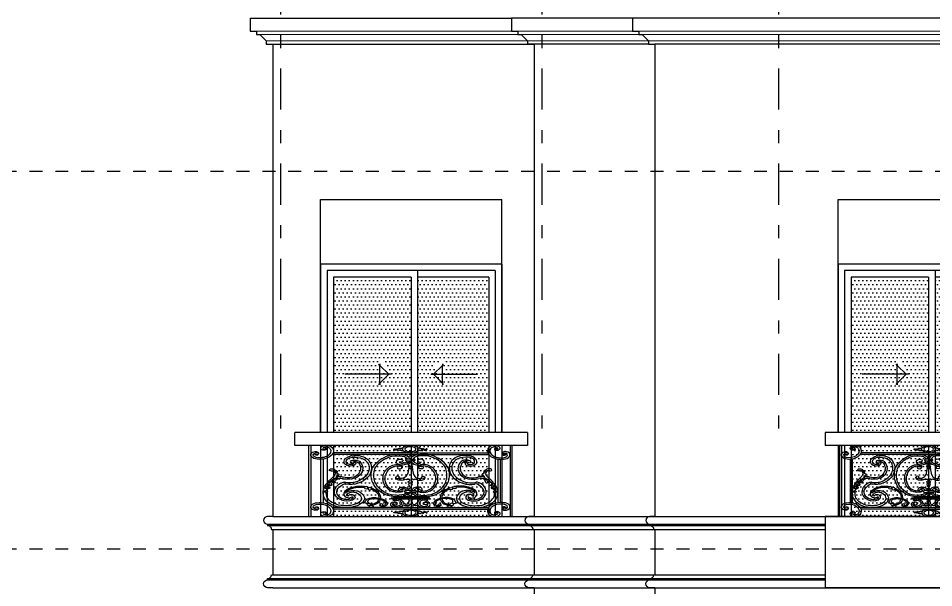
# Model space of a CAD drawing. Extents: x 185 to 567, y -69 to 170.
# Drawn here: x 298.14 to 305.21, y -15.64 to -11.24 of the extents above; entities that cross this region are included whole.
import ezdxf

# ---------------------------------------------------------------- set-up
doc = ezdxf.new("R2010")
doc.units = 0
doc.header["$LTSCALE"] = 0.25
doc.header["$MEASUREMENT"] = 0
doc.linetypes.add('B4-PLANS$0$DASHDOT', pattern=[25.4, 12.7, -6.35, 0, -6.35])
doc.linetypes.add('LEVELS 2$0$DOT2', pattern=[0.125, 0, -0.125])
doc.layers.get('0').update_dxf_attribs({"linetype": 'CONTINUOUS'})
for name, color, linetype in [('A-AX', 1, 'B4-PLANS$0$DASHDOT'), ('A-ELV 1', 11, 'CONTINUOUS'), ('A-ELV 4', 41, 'CONTINUOUS'), ('A-ELV 5', 51, 'CONTINUOUS'), ('A-ELV 6', 71, 'CONTINUOUS'), ('A-ELV0', 1, 'CONTINUOUS'), ('A-FerFroge', 156, 'CONTINUOUS'), ('A-GRC', 8, 'CONTINUOUS'), ('A-groves', 8, 'CONTINUOUS'), ('A-SEC', 11, 'CONTINUOUS'), ('A-WIN', 3, 'CONTINUOUS'), ('A-WIN HAT', 125, 'CONTINUOUS'), ('A-WLSEC', 7, 'CONTINUOUS'), ('LEVELS 2$0$A-HATCH', 112, 'CONTINUOUS')]:
    doc.layers.add(name, color=color, linetype=linetype)
doc.layers.add('A-KORNISH', color=8, linetype='CONTINUOUS', lineweight=9)

# ---------------------------------------------------------------- blocks, each defined once
blk = doc.blocks.new('LEVELS 2')
at = {"layer": 'LEVELS 2$0$A-HATCH', "linetype": 'LEVELS 2$0$DOT2', "ltscale": 2}
for p, q in [((189.3891, 49.592), (204.6446, 49.592)), ((189.3891, 46.672, 0), (204.6446, 46.672, 0))]:
    blk.add_line(p, q, dxfattribs=at)
blk = doc.blocks.new('htft')
blk.add_lwpolyline([(0, 0), (-0.04, 0, 1), (-0.04, -0.06), (-0.04, -0.07, -0.414214), (-0.01, -0.1), (0, -0.1)], format="xyb")
blk = doc.blocks.new('A$C5D9A0A75')
at = {"color": 8}
for p, q in [((-0.2424, -0.5809), (-0.251, -0.5723)), ((-0.2424, -0.5687), (-0.2424, -0.5809)), ((0.2424, -0.5687), (0.2424, -0.5809)), ((0.2424, -0.5809), (0.251, -0.5723)), ((-0.1517, -0.65), (-0.1733, -0.65)), ((0.1517, -0.65), (0.1733, -0.65)), ((-0.251, -0.7277), (-0.2424, -0.7191)), ((-0.2424, -0.7191), (-0.2424, -0.7313)), ((0.2424, -0.7191), (0.2424, -0.7313)), ((0.251, -0.7277), (0.2424, -0.7191))]:
    blk.add_line(p, q, dxfattribs=at)
for p, q in [((-0.1733, -0.65), (-0.5132, -0.65)), ((0.1733, -0.65), (0.5132, -0.65))]:
    blk.add_line(p, q)
at = {"elevation": 0}
for points in [[(-0.2424, -0.5809), (-0.1733, -0.65), (-0.2424, -0.7191), (-0.2424, -0.5809)], [(0.2424, -0.5809), (0.1733, -0.65), (0.2424, -0.7191), (0.2424, -0.5809)]]:
    blk.add_lwpolyline(points, dxfattribs=at)
blk = doc.blocks.new('winnnn')
at = {"layer": 'A-WIN HAT'}
h = blk.add_hatch(dxfattribs=at)
h.set_pattern_fill('DOTS', color=256, scale=0.5, style=0)
h.set_pattern_definition([(0, (-0.6, -1.95), (0.015625, 0.03125), [0, -0.03125])])
h.paths.add_polyline_path([(0.6, -0.1), (0, -0.1), (0, -1.3), (0.6, -1.3)])
h.paths.add_polyline_path([(0.2424, -0.7298), (0.2424, -0.8679), (0.1733, -0.7989)], flags=16)
h.paths.add_polyline_path([(-0.05, -0.1), (-0.6, -0.1), (-0.6, -1.3), (-0.05, -1.3)])
h.paths.add_polyline_path([(-0.2424, -0.7298), (-0.1733, -0.7989), (-0.2424, -0.8679)], flags=16)
h.paths.add_polyline_path([(0.6, -1.4), (0, -1.4), (0, -1.95), (0.6, -1.95)])
h.paths.add_polyline_path([(-0.05, -1.4), (-0.6, -1.4), (-0.6, -1.95), (-0.05, -1.95)])
for p, q in [((-0.7, 0), (0.7, 0)), ((-0.7, 0), (-0.7, -1.3)), ((0.7, 0), (0.7, -1.3)), ((-0.65, -0.05), (0.65, -0.05)), ((-0.65, -0.05), (-0.65, -1.3)), ((-0.05, -0.05), (-0.05, -1.3, 0)), ((0.65, -0.05), (0.65, -1.3)), ((-0.6, -0.1), (-0.05, -0.1)), ((-0.6, -0.1), (-0.6, -1.3)), ((0, -0.1), (0.6, -0.1)), ((0, -0.1), (0, -1.3, 0)), ((0.6, -0.1), (0.6, -1.3)), ((-0.7, -1.4), (-0.7, -1.95)), ((-0.65, -1.4), (-0.65, -1.95)), ((-0.6, -1.4), (-0.6, -1.95)), ((-0.05, -1.4, 0), (-0.05, -1.95, 0)), ((0, -1.4, 0), (0, -1.95, 0)), ((0.6, -1.4), (0.6, -1.95)), ((0.65, -1.4), (0.65, -1.95)), ((0.7, -1.4), (0.7, -1.95))]:
    blk.add_line(p, q)
blk.add_blockref('A$C5D9A0A75', (0, -0.2009, 0))
blk = doc.blocks.new('A$C50FD488D')
for p, q in [((0.209, -0.6483), (0.209, -0.1009)), ((0.2186, -0.0998), (0.2186, -0.6493)), ((0.6548, -0.123), (0.6628, -0.123)), ((0.7452, -0.123), (0.7372, -0.123)), ((1.1814, -0.0998), (1.1814, -0.6493)), ((1.191, -0.6483), (1.191, -0.1009)), ((0.7, -0.1694), (0.3225, -0.1694)), ((0.7, -0.1578), (0.3264, -0.1578)), ((0.4338, -0.1694), (0.4338, -0.178)), ((0.4426, -0.1694), (0.4426, -0.1784)), ((0.6548, -0.1403), (0.6647, -0.1403)), ((0.7, -0.1578), (1.0736, -0.1578)), ((0.7, -0.1694), (1.0775, -0.1694)), ((0.7452, -0.1403), (0.7353, -0.1403)), ((0.9574, -0.1694), (0.9574, -0.1784)), ((0.9662, -0.1694), (0.9662, -0.178)), ((0.2661, -0.2081), (0.2661, -0.5419)), ((0.2779, -0.2064), (0.2779, -0.5436)), ((0.6783, -0.2087), (0.6783, -0.2183)), ((0.7, -0.2072), (0.6798, -0.2072)), ((0.6798, -0.2197), (0.7, -0.2197)), ((0.7, -0.2072), (0.7202, -0.2072)), ((0.7202, -0.2197), (0.7, -0.2197)), ((0.7217, -0.2087), (0.7217, -0.2183)), ((1.1221, -0.2064), (1.1221, -0.5436)), ((1.1339, -0.2081), (1.1339, -0.5419)), ((0.7006, -0.2627), (0.6887, -0.2627)), ((0.6994, -0.2627), (0.7113, -0.2627)), ((0.5125, -0.2997), (0.5102, -0.2997)), ((0.5161, -0.2804), (0.5121, -0.2804)), ((0.7006, -0.2784), (0.6904, -0.2784)), ((0.695, -0.2742), (0.695, -0.2784)), ((0.6994, -0.2784), (0.7096, -0.2784)), ((0.705, -0.2742), (0.705, -0.2784)), ((0.8839, -0.2804), (0.8879, -0.2804)), ((0.8875, -0.2997), (0.8898, -0.2997)), ((0.6839, -0.3272), (0.6818, -0.3272)), ((0.7161, -0.3272), (0.7182, -0.3272)), ((0.6957, -0.3623), (0.6957, -0.3754)), ((0.7043, -0.3623), (0.7043, -0.3754)), ((0.6721, -0.4527), (0.6721, -0.4606)), ((0.7, -0.4498), (0.675, -0.4498)), ((0.675, -0.4635), (0.7, -0.4635)), ((0.7, -0.4498), (0.725, -0.4498)), ((0.725, -0.4635), (0.7, -0.4635)), ((0.7279, -0.4527), (0.7279, -0.4606)), ((0.6071, -0.508), (0.6071, -0.5113)), ((0.6101, -0.5051), (0.7, -0.5051)), ((0.6101, -0.5142), (0.7, -0.5142)), ((0.6196, -0.4984), (0.7, -0.4984)), ((0.6196, -0.4984), (0.6196, -0.5051)), ((0.7, -0.4984), (0.6493, -0.4984)), ((0.7, -0.5051), (0.6493, -0.5051)), ((0.7, -0.5142), (0.6493, -0.5142)), ((0.6904, -0.5142), (0.6904, -0.5216)), ((0.7, -0.4984), (0.7507, -0.4984)), ((0.7804, -0.4984), (0.7, -0.4984)), ((0.7, -0.5051), (0.7507, -0.5051)), ((0.7899, -0.5051), (0.7, -0.5051)), ((0.7, -0.5142), (0.7507, -0.5142)), ((0.7899, -0.5142), (0.7, -0.5142)), ((0.7096, -0.5142), (0.7096, -0.5216)), ((0.7804, -0.4984), (0.7804, -0.5051)), ((0.7929, -0.508), (0.7929, -0.5113)), ((0.6896, -0.5511), (0.6913, -0.5511)), ((0.6913, -0.5365), (0.6913, -0.5511)), ((0.7087, -0.5365), (0.7087, -0.5511)), ((0.7104, -0.5511), (0.7087, -0.5511)), ((0.7, -0.5806), (0.3225, -0.5806)), ((0.7, -0.5922), (0.3264, -0.5922)), ((0.6548, -0.6097), (0.6647, -0.6097)), ((0.7, -0.5806), (1.0775, -0.5806)), ((0.7, -0.5922), (1.0736, -0.5922)), ((0.7452, -0.6097), (0.7353, -0.6097)), ((0.6548, -0.627), (0.6628, -0.627)), ((0.7452, -0.627), (0.7372, -0.627))]:
    blk.add_line(p, q)
at = {"extrusion": (0, 0, -1)}
for centre, major_axis, ratio, start_param, end_param in [((0.2823, -0.1222), (0.0157, 0), 0.986193, 1.044957, 3.500797), ((0.2921, -0.1258), (-0.0261, 0), 0.986193, 0.359204, 1.773868), ((0.2921, -0.1258), (0.014, 0), 0.986193, 3.500797, 4.101526), ((0.2934, -0.1324), (0.0205, 0), 0.986193, 4.240292, 5.936586), ((0.2858, -0.128), (-0.00887, 0), 0.986193, 1.609909, 4.186549), ((0.2934, -0.1324), (-0.0326, 0), 0.986193, 1.693369, 2.794993), ((0.2625, -0.1436), (-0.0534, 0), 0.986193, 2.793121, 3.920657), ((0.2625, -0.1436), (-0.0655, 0), 0.986193, 2.793121, 3.920657), ((0.6222, -0.13), (-0.0028, 0), 0.986193, -0.347364, 2.45784), ((0.6295, -0.1254), (-0.0114, 0), 0.986193, 4.153001, 5.767627), ((0.6295, -0.1254), (-0.00588, 0), 0.986193, 3.689898, 5.767627), ((0.6391, -0.1312), (-0.00547, 0), 0.986193, 0.548305, 1.353902), ((0.64, -0.1359), (0.0103, 0), 0.986193, 4.517077, 4.873859), ((0.6413, -0.1028), (0.0235, 0), 0.986193, 1.128208, 1.558447), ((0.6548, -0.1317), (0.00879, 0), 0.986193, 4.310092, 4.712389), ((0.7, -0.1293), (-0.0381, 0), 0.770201, 4.712389, 7.853982), ((0.7, -0.1293), (-0.0273, 0.0003), 0.684091, 4.704331, 7.845923), ((0.2448, -0.173), (0.0261, 0), 0.986193, 2.925853, 4.340517), ((0.2516, -0.1742), (0.0205, 0), 0.986193, 1.904728, 3.601022), ((0.2448, -0.173), (0.014, 0), 0.986193, 3.739788, 4.340517), ((0.241, -0.1635), (0.0157, 0), 0.986193, 4.340517, 6.796357), ((0.2447, -0.165), (0.00696, 0), 0.986193, 3.141593, 9.424778), ((0.247, -0.1668), (0.00887, 0), 0.986193, 0.513172, 3.089812), ((0.4353, -0.2481), (-0.0711, 0), 0.986193, 1.239292, 2.685863), ((0.6371, -0.2594), (0.092, 0), 0.986193, 4.113809, 5.142554), ((0.6371, -0.2594), (0.0807, 0), 0.986193, 4.113809, 5.142554), ((0.6406, -0.1429), (0.00954, 0), 0.986193, 4.147409, 5.443922), ((0.645, -0.138), (-0.00206, 0.00206), 1, 1.523847, 1.779943), ((0.6548, -0.1317), (0.00879, 0), 0.986193, 1.570796, 2.558971), ((0.6844, -0.1751), (-0.0145, 0), 0.986193, 2.72718, 3.810715), ((0.2516, -0.1742), (0.0326, 0), 0.986193, 1.904728, 3.006352), ((0.2625, -0.1436), (-0.0655, 0), 0.986193, 3.920657, 5.048192), ((0.2625, -0.1436), (-0.0534, 0), 0.986193, 3.920657, 5.048192), ((0.4243, -0.2245), (0.045, 0), 0.986193, 3.136144, 4.437415), ((0.4243, -0.2245), (0.0343, 0), 0.986193, 3.117833, 4.149148), ((0.4308, -0.257), (-0.0667, 0), 0.986193, 1.189802, 2.81634), ((0.419, -0.2277), (0.0104, 0), 0.986193, 3.141593, 9.424778), ((0.4306, -0.2453), (0.0316, 0), 0.986193, 4.08399, 5.814843), ((0.4148, -0.2381), (-0.0213, 0), 0.986193, 1.766722, 4.073893), ((0.3935, -0.2713), (0.119, 0), 0.986193, -0.478494, 0.140238), ((0.683, -0.3257), (-0.1734, 0), 0.986193, 0.307207, 0.972216), ((0.683, -0.3257), (0.1621, 0), 0.986193, 3.544055, 4.113809), ((0.6513, -0.2258), (-0.0189, 0), 0.986193, 0.23755, 1.917148), ((0.6541, -0.2182), (-0.0107, 0), 0.986193, 1.917148, 5.316293), ((0.6588, -0.2128), (0.04, 0), 0.986193, 0.177072, 1.662425), ((0.6588, -0.2128), (-0.0287, 0), 0.986193, 3.389621, 4.490786), ((0.6588, -0.2128), (-0.0287, 0), 0.986193, 2.000961, 2.94312), ((0.6588, -0.2128), (-0.04, 0), 0.986193, 2.000961, 2.99964), ((0.6798, -0.2087), (0.00147, 0), 0.986193, 3.141593, 4.712389), ((0.6798, -0.2183), (0.00147, 0), 0.986193, 1.570796, 3.141593), ((0.7044, -0.1907), (0.0109, 0), 0.986193, 2.526413, 3.810715), ((0.411, -0.2282), (0.0318, 0), 0.986193, 1.02315, 3.250179), ((0.411, -0.2282), (0.0212, 0), 0.986193, 1.359839, 3.277918), ((0.4148, -0.2381), (0.0107, 0), 0.986193, -0.207114, 1.517375), ((0.4306, -0.2453), (0.021, 0), 0.986193, -1.540418, -0.468342), ((0.3646, -0.2783), (0.0949, 0), 0.986193, -0.468342, 0.502042), ((0.3646, -0.2783), (-0.1056, 0), 0.986193, 2.67325, 3.643635), ((0.3738, -0.2759), (-0.1269, 0), 0.986193, 2.81634, 3.559374), ((0.6372, -0.3587), (0, 0.1102), 0.634622, -1.455899, 0.198074), ((0.6575, -0.2273), (0.0253, 0), 0.986193, 1.662425, 3.379143), ((0.6441, -0.2665), (-0.0174, 0), 0.986193, 1.67343, 3.999532), ((0.6618, -0.2272), (0.0138, 0), 0.986193, 1.325993, 3.162944), ((0.7013, -0.2633), (-0.0127, 0), 0.986193, -1.050198, 0.054521), ((0.6956, -0.2483), (0.00484, 0), 0.986193, 2.222604, 4.060581), ((0.6951, -0.2595), (0.00403, 0), 0.986193, 2.222604, 4.060581), ((0.6833, -0.2323), (0.0155, 0), 0.986193, -0.501731, 0.918989), ((0.691, -0.2542), (0.00273, 0), 0.986193, -0.918989, 0.918989), ((0.3143, -0.2907), (-0.0071, 0), 0.986193, 4.239124, 6.908824), ((0.3209, -0.2953), (0.0152, 0), 0.986193, 3.767232, 5.474069), ((0.3224, -0.3063), (-0.0107, 0), 0.986193, 1.097531, 2.553849), ((0.3036, -0.3187), (0.0334, 0), 0.986193, -0.587743, 0.619356), ((0.2998, -0.3171), (0.0457, 0), 0.986193, -0.809116, -0.712984), ((0.3358, -0.2921), (0.00146, 0), 0.986193, 1.387681, 3.665061), ((0.3315, -0.2897), (-0.00351, 0), 0.986193, 2.51217, 3.665061), ((0.3376, -0.3017), (-0.00841, 0), 0.986193, 1.387681, 2.785357), ((0.332, -0.3037), (-0.0144, 0), 0.986193, 2.785357, 3.792328), ((0.3821, -0.2825), (0.1293, 0), 0.986193, 0.040903, 1.04538), ((0.6364, -0.3304), (0, 0.168), 0.749863, 2.987054, 5.054443), ((0.5118, -0.2802), (0.1786, 0), 0.986193, -0.010351, 0.269948), ((0.6936, -0.5929), (-0.4456, 0), 0.986193, 0.456975, 0.619356), ((0.3327, -0.3493), (-0.0083, 0), 0.986193, 3.078791, 4.711877), ((0.3461, -0.3481), (0.00514, 0), 0.986193, 1.224743, 3.000432), ((0.3437, -0.3407), (0.00156, 0), 0.986193, 2.393715, 4.557851), ((0.3389, -0.3451), (-0.00499, 0), 0.986193, 2.393715, 2.865382), ((0.3445, -0.3136), (0.00147, 0), 0.986193, 1.906583, 3.426498), ((0.3456, -0.3139), (-0.00182, 0.00182), 1, 5.778964, 6.141834), ((0.3431, -0.3375), (0.00181, 0), 0.986193, -0.253663, 1.416259), ((0.3451, -0.3434), (-0.00147, 0), 0.986193, 4.095125, 6.006974), ((0.3386, -0.3303), (0.0165, 0), 0.986193, -1.23501, -0.133651), ((0.3466, -0.3366), (-0.00175, 0), 0.986193, -0.253663, 2.002078), ((0.36, -0.3641), (0.0243, 0), 0.986193, 4.095125, 5.362212), ((0.3487, -0.3289), (-0.00629, 0), 0.986193, 3.007942, 4.929364), ((0.3483, -0.3542), (-0.00144, 0), 0.986193, 1.218517, 4.325141), ((0.3617, -0.373), (0.0189, 0), 0.986193, 3.923198, 5.156681), ((0.3985, -0.2966), (0.0669, 0), 0.986193, 0.502042, 2.015089), ((0.4005, -0.2989), (0.0534, 0), 0.986193, 0.481174, 2.075535), ((0.3828, -0.2799), (-0.117, 0), 0.986193, 3.559374, 4.361123), ((0.6372, -0.3581), (0, 0.1052), 0.664345, 2.792693, 4.826957), ((0.6481, -0.3501), (-0.0189, 0), 0.986193, 4.424307, 6.467477), ((0.6382, -0.3467), (0.00867, 0), 0.986193, 3.141593, 9.424778), ((0.6534, -0.327), (0.0285, 0), 0.986193, 0.005829, 1.918893), ((0.3086, -0.4016), (-0.00766, 0), 0.986193, -0.544841, 0.757911), ((0.3031, -0.4013), (-0.00496, 0), 0.986193, 1.545099, 3.312198), ((0.3085, -0.3882), (-0.00191, 0), 0.986193, 3.7565, 6.59316), ((0.2462, -0.3282), (0.0854, 0), 0.986193, 0.444529, 0.783696), ((0.3271, -0.4011), (0.0209, 0), 0.986193, 3.756501, 4.081862), ((0.3066, -0.3735), (0.0138, 0), 0.986193, 0.400155, 0.940269), ((0.3302, -0.3967), (-0.0121, 0), 0.986193, -0.557759, 0.436551), ((0.3256, -0.3946), (0.00706, 0), 0.986193, 3.578144, 5.326019), ((0.3231, -0.3804), (-0.00404, 0), 0.986193, 0.400155, 2.512824), ((0.3269, -0.3661), (-0.00411, 0), 0.986193, 0.444529, 3.917405), ((0.3279, -0.3769), (0.00194, 0), 0.986193, -0.597423, 2.512824), ((0.3343, -0.3726), (-0.00575, 0), 0.986193, -0.597423, 0.701205), ((0.3323, -0.3853), (0.00445, 0), 0.986193, -0.122631, 2.184426), ((0.3359, -0.3583), (0.00328, 0), 0.986193, 1.056125, 3.391753), ((0.4137, -0.4531), (-0.0791, 0), 0.986193, 0.094175, 1.069333), ((0.3629, -0.3816), (-0.0264, 0), 0.986193, -0.122631, 0.984654), ((0.341, -0.3672), (-0.00708, 0), 0.986193, 1.056125, 1.960136), ((0.3617, -0.373), (-0.0219, 0), 0.986193, 0.60362, 0.944428), ((0.3793, -0.3901), (0.00656, 0), 0.986193, 4.127294, 5.247131), ((0.3829, -0.4142), (-0.0164, 0), 0.986193, 1.131987, 1.889406), ((0.4068, -0.3443), (0.0474, 0), 0.986193, 1.219531, 2.105538), ((0.4107, -0.3311), (-0.0723, 0), 0.986193, 4.186973, 5.030999), ((0.6599, -0.3629), (-0.00819, 0), 0.986193, 3.762001, 5.60071), ((0.6777, -0.3759), (0.014, 0), 0.986193, 3.787884, 5.054616), ((0.6841, -0.3565), (-0.0067, 0), 0.986193, 3.987504, 4.964118), ((0.6917, -0.365), (-0.00484, 0), 0.986193, 0.845912, 2.529622), ((0.6934, -0.3825), (0.00433, 0), 0.986193, 1.875147, 4.408038), ((0.6963, -0.4005), (-0.00587, 0), 0.986193, -0.780965, 0.780965), ((0.6904, -0.3729), (-0.00589, 0), 0.986193, 3.583441, 4.408038), ((0.6906, -0.3915), (0.00524, 0), 0.986193, -1.266445, 1.266445), ((0.4242, -0.4623), (0.1454, 0), 0.986193, 3.070847, 3.598568), ((0.4249, -0.4637), (-0.1398, 0), 0.986193, 0.223137, 0.363351), ((0.2922, -0.4288), (-0.00571, 0), 0.986193, 3.508652, 5.408534), ((0.3069, -0.4463), (0.0127, 0), 0.986193, 2.444401, 4.409658), ((0.2968, -0.4152), (-0.00258, 0), 0.986193, 0.190764, 3.677531), ((0.3022, -0.4326), (-0.00495, 0), 0.986193, 0.367059, 1.782679), ((0.3022, -0.4183), (-0.00375, 0), 0.986193, -1.206139, 0.535939), ((0.2993, -0.4259), (-0.00441, 0), 0.986193, 1.935454, 3.61259), ((0.3074, -0.4023), (-0.00629, 0), 0.986193, 3.685922, 5.738345), ((0.3044, -0.4283), (-0.00631, 0), 0.986193, 2.192956, 4.91313), ((0.3122, -0.4176), (0.00705, 0), 0.986193, 2.192956, 4.9735), ((0.3112, -0.4027), (0.00326, 0), 0.986193, 1.079241, 3.312198), ((0.3154, -0.4058), (-0.00536, 0), 0.986193, 2.583833, 4.9735), ((0.4093, -0.4607), (0.0653, 0), 0.986193, 2.176291, 3.613177), ((0.4591, -0.4875), (0.1219, 0), 0.986193, 3.626248, 3.961743), ((0.4259, -0.4735), (-0.0471, 0), 0.986193, -0.551208, 0.847252), ((0.46, -0.5116), (-0.0986, 0), 0.986193, 0.847252, 1.876614), ((0.46, -0.5116), (-0.091, 0), 0.986193, 0.847252, 1.775558), ((0.4869, -0.4275), (0.00925, 0), 0.986193, 3.141593, 9.424778), ((0.5044, -0.435), (0.00925, 0), 0.986193, 3.141593, 9.424778), ((0.46, -0.5116), (0.0986, 0), 0.986193, -1.051426, -0.604473), ((0.46, -0.5116), (0.091, 0), 0.986193, -0.95037, -0.604473), ((0.5419, -0.4474), (-0.00969, 0), 0.986193, 0.203134, 1.344916), ((0.6613, -0.4415), (-0.0187, 0), 0.986193, -0.611101, 1.440214), ((0.6625, -0.4377), (0.00464, 0), 0.986193, 1.87872, 4.710272), ((0.6629, -0.4536), (0.031, 0), 0.986193, 4.581806, 6.159658), ((0.6628, -0.4536), (0.0208, 0), 0.986193, 4.699759, 6.096997), ((0.6868, -0.4098), (0.00756, 0), 0.986193, -0.780965, -0.059676), ((0.7035, -0.4388), (-0.0108, 0), 0.986193, -0.769176, 0.965496), ((0.706, -0.4126), (0.0121, 0), 0.986193, 2.301082, 3.417667), ((0.6942, -0.4256), (0.0055, 0), 0.986193, -0.84051, 0.965496), ((0.3853, -0.4756), (0.1062, 0), 0.986193, 2.22596, 3.172079), ((0.2876, -0.4578), (0.0038, 0), 0.986193, 3.141593, 9.424778), ((0.3854, -0.4756), (0.0917, 0), 0.986193, 2.216856, 3.176603), ((0.3217, -0.4709), (0.028, 0), 0.986193, 3.087824, 3.501086), ((0.2959, -0.4577), (0.00362, 0), 0.986193, -1.200664, 1.691177), ((0.4093, -0.4607), (0.0759, 0), 0.986193, 2.176291, 3.342001), ((0.4259, -0.4735), (0.0395, 0), 0.986193, 3.247905, 3.988844), ((0.4246, -0.4926), (-0.0447, 0), 0.986193, 0.555033, 2.128552), ((0.4208, -0.4878), (-0.0279, 0), 0.986193, 0.006108, 1.81447), ((0.4143, -0.4918), (0.0135, 0), 0.986193, 3.494217, 5.041103), ((0.4067, -0.5019), (-0.026, 0), 0.986193, 2.049556, 4.160152), ((0.4116, -0.5096), (-0.0517, 0), 0.986193, 1.883649, 3.597263), ((0.4116, -0.5096), (0.0662, 0), 0.986193, -0.984044, 0.45567), ((0.4724, -0.5031), (-0.0759, 0), 0.986193, 2.537119, 3.56788), ((0.4724, -0.5031), (0.0836, 0), 0.986193, -0.604473, 0.213243), ((0.5419, -0.4474), (0.00969, 0), 0.986193, 0.579329, 1.596479), ((0.6447, -0.4482), (0.0501, 0), 0.986193, 0.31332, 1.348449), ((0.6504, -0.4512), (0.0333, 0), 0.986193, 0.38402, 1.030313), ((0.675, -0.4527), (0.00294, 0), 0.986193, 3.141593, 4.712389), ((0.675, -0.4606), (-0.00294, 0), 0.986193, 4.712389, 6.283185), ((0.6997, -0.4788), (-0.00775, 0), 0.986193, -0.81588, 0.81588), ((0.689, -0.4676), (0.0079, 0), 0.986193, -0.546224, 0.81588), ((0.6877, -0.4914), (0.00973, 0), 0.986193, -0.81588, 0.81588), ((0.6938, -0.4481), (0.00262, 0), 0.986193, -0.769176, 0.769176), ((0.3943, -0.4821), (0.0496, 0), 0.986193, 1.018559, 2.176291), ((0.3943, -0.4821), (0.0389, 0), 0.986193, 1.018559, 2.176291), ((0.4021, -0.4879), (-0.0193, 0), 0.986193, 3.502327, 5.731977), ((0.3972, -0.4873), (0.00434, 0), 0.986193, -0.037495, 3.068222), ((0.4067, -0.5019), (0.0153, 0), 0.986193, -0.500246, 1.018559), ((0.5195, -0.5424), (-0.0388, 0), 0.986193, -0.010266, 1.508225), ((0.5144, -0.5326), (-0.02, 0), 0.986193, -0.153938, 1.183318), ((0.5198, -0.5432), (-0.0319, 0), 0.986193, 1.15152, 1.500262), ((0.5243, -0.5808), (-0.0781, 0), 0.986193, 1.477321, 2.262749), ((0.5243, -0.5808), (-0.0704, 0), 0.986193, 1.477321, 2.262749), ((0.4992, -0.5119), (-0.0556, 0), 0.986193, 3.300043, 4.143488), ((0.5501, -0.55), (0.0298, 0), 0.986193, -0.875887, -0.023874), ((0.5501, -0.55), (-0.0375, 0), 0.986193, 2.265705, 3.10214), ((0.6101, -0.508), (0.00294, 0), 0.986193, 3.141593, 4.712389), ((0.6101, -0.5113), (-0.00294, 0), 0.986193, 4.712389, 6.283185), ((0.6209, -0.5218), (-0.00525, 0), 0.986193, 4.527174, 6.98995), ((0.6335, -0.5468), (0.0332, 0), 0.986193, 4.187766, 6.285251), ((0.6335, -0.5468), (-0.0233, 0), 0.986193, 1.046173, 3.586786), ((0.695, -0.5214), (0.00463, 0), 0.986193, 1.620238, 3.108149), ((0.6976, -0.5357), (-0.00637, 0), 0.986193, -0.119702, 1.112412), ((0.6938, -0.528), (-0.00233, 0), 0.986193, 2.029181, 4.254004), ((0.2448, -0.577), (-0.0261, 0), 0.986193, -1.198924, 0.21574), ((0.2516, -0.5758), (-0.0326, 0), 0.986193, 0.13524, 1.236864), ((0.2516, -0.5758), (0.0205, 0), 0.986193, 2.682163, 4.378457), ((0.247, -0.5832), (-0.00887, 0), 0.986193, 0.05178, 2.628421), ((0.2625, -0.6064), (0.0655, 0), 0.986193, 4.376586, 5.504121), ((0.2625, -0.6064), (0.0534, 0), 0.986193, 4.376586, 5.504121), ((0.2625, -0.6064), (0.0534, 0), 0.986193, -0.779064, 0.348471), ((0.2625, -0.6064), (-0.0655, 0), 0.986193, 2.362528, 3.490064), ((0.3775, -0.4944), (-0.0865, 0), 0.986193, 4.712389, 5.430246), ((0.3775, -0.4944), (-0.072, 0), 0.986193, 4.695569, 5.430246), ((0.3915, -0.4868), (0.0953, 0), 0.986193, 0.581027, 1.717764), ((0.3915, -0.4865), (-0.081, 0), 0.986193, 3.748469, 4.870759), ((0.4892, -0.5422), (-0.00856, 0), 0.986193, 2.258777, 6.210372), ((0.4995, -0.5557), (-0.00856, 0), 0.986193, -1.220497, 2.8792), ((0.5067, -0.5257), (0.0397, 0), 0.986193, 0.971295, 1.828835), ((0.5049, -0.5732), (0.00492, 0), 0.986193, 2.129858, 4.153328), ((0.4978, -0.5619), (0.0086, 0), 0.986193, 0.273969, 1.011735), ((0.5138, -0.5305), (-0.0241, 0), 0.986193, 4.01445, 4.96415), ((0.5225, -0.5619), (-0.0086, 0), 0.986193, -1.011735, -0.273969), ((0.5153, -0.5732), (-0.00492, 0), 0.986193, 2.129858, 4.153328), ((0.4992, -0.5119), (-0.0479, 0), 0.986193, 3.629804, 4.033873), ((0.5604, -0.5612), (0.00859, 0), 0.986193, 2.449744, 4.261139), ((0.56, -0.5594), (0.00684, 0), 0.986193, 3.141593, 9.424778), ((0.5677, -0.5552), (-0.0181, 0), 0.986193, 4.232351, 5.591336), ((0.5677, -0.5552), (0.0104, 0), 0.986193, 1.090758, 1.92466), ((0.566, -0.5518), (-0.0143, 0), 0.986193, 2.957403, 4.232351), ((0.566, -0.5518), (0.0219, 0), 0.986193, -0.154706, 1.090758), ((0.6303, -0.5559), (0.0253, 0), 0.986193, 1.521268, 3.60072), ((0.6223, -0.5518), (-0.0163, 0), 0.986193, 0.44789, 2.354725), ((0.6309, -0.5559), (0.0159, 0), 0.986193, 1.544729, 3.589483), ((0.6306, -0.5454), (-0.0265, 0), 0.986193, 3.586786, 4.686322), ((0.6319, -0.5465), (0.0348, 0), 0.986193, 0.432203, 1.57951), ((0.6335, -0.5468), (0.0233, 0.0233), 1, 1.165751, 1.225211), ((0.6629, -0.5649), (0.00605, 0), 0.986193, -1.339211, -0.50515), ((0.6682, -0.5516), (-0.00509, 0), 0.986193, 1.277223, 2.908786), ((0.675, -0.5583), (0.00781, 0), 0.986193, 1.353928, 2.636442), ((0.6815, -0.5485), (0.00856, 0), 0.986193, 0.31267, 2.908786), ((0.6789, -0.5753), (0.00989, 0), 0.986193, 4.495521, 5.311814), ((0.6873, -0.5607), (-0.00726, 0), 0.986193, 3.205723, 5.116798), ((0.6979, -0.5614), (0.00336, 0), 0.986193, 3.205723, 4.562542), ((0.6971, -0.5559), (-0.00221, 0), 0.986193, 3.148587, 4.562542), ((0.7005, -0.5558), (0.000869, 0.000869), 1, 3.843332, 5.068991), ((0.2448, -0.577), (-0.014, 0), 0.986193, -1.198924, -0.598195), ((0.241, -0.5865), (-0.0157, 0), 0.986193, 2.628421, 5.084261), ((0.2447, -0.585), (0.00696, 0), 0.986193, 3.141593, 9.424778), ((0.2823, -0.6278), (-0.0157, 0), 0.986193, -0.359204, 2.096636), ((0.284, -0.6242), (0.00696, 0), 0.986193, 3.141593, 9.424778), ((0.2858, -0.622), (0.00887, 0), 0.986193, -1.044957, 1.531684), ((0.5001, -0.5809), (-0.00425, 0), 0.986193, 2.129858, 3.088852), ((0.5201, -0.5809), (-0.00425, 0), 0.986193, 0.05274, 1.011735), ((0.6222, -0.62), (0.0028, 0), 0.986193, 0.683753, 3.488957), ((0.6295, -0.6246), (0.0114, 0), 0.986193, 3.657151, 5.271777), ((0.6295, -0.6246), (0.00588, 0), 0.986193, 3.657151, 5.73488), ((0.6406, -0.6071), (0.00954, 0), 0.986193, 0.839263, 2.135776), ((0.645, -0.612), (0.00206, 0.00206), 1, 1.36165, 1.617745), ((0.6548, -0.6183), (-0.00879, 0), 0.986193, 0.582622, 1.570796), ((0.7, -0.6207), (-0.0381, 0), 0.770201, 7.853982, 10.995574), ((0.7, -0.6207), (-0.0273, 0.0003), 0.684091, 1.562738, 4.704331), ((0.2921, -0.6242), (0.0261, 0), 0.986193, 1.367724, 2.782388), ((0.2921, -0.6242), (-0.014, 0), 0.986193, -0.959933, -0.359204), ((0.2934, -0.6176), (-0.0205, 0), 0.986193, 3.488192, 5.184486), ((0.2934, -0.6176), (0.0326, 0), 0.986193, 0.3466, 1.448224), ((0.6391, -0.6188), (0.00547, 0), 0.986193, 1.78769, 2.593288), ((0.64, -0.6141), (0.0103, 0), 0.986193, 1.409326, 1.766108), ((0.6413, -0.6472), (0.0235, 0), 0.986193, -1.558447, -1.128208), ((0.6548, -0.6183), (0.00879, 0), 0.986193, 1.570796, 1.973093)]:
    blk.add_ellipse(centre, major_axis=major_axis, ratio=ratio, start_param=start_param, end_param=end_param, dxfattribs=at)
for centre, major_axis in [((0.284, -0.1258), (-0.00696, 0)), ((0.648, -0.2711), (-0.0114, 0)), ((0.3399, -0.3042), (-0.00331, 0)), ((0.6569, -0.4495), (-0.00865, 0)), ((0.6274, -0.5486), (-0.0105, 0))]:
    blk.add_ellipse(centre, major_axis=major_axis, ratio=0.986193, dxfattribs=at)
for centre, major_axis, ratio, start_param, end_param in [((0.7, -0.1293), (0.0381, 0), 0.770201, 4.712389, 7.853982), ((0.7, -0.1293), (0.0273, 0.0003), 0.684091, 4.704331, 7.845923), ((0.7452, -0.1317), (-0.00879, 0), 0.986193, 4.310092, 4.712389), ((0.7587, -0.1028), (-0.0235, 0), 0.986193, 1.128208, 1.558447), ((0.76, -0.1359), (-0.0103, 0), 0.986193, 4.517077, 4.873859), ((0.7609, -0.1312), (0.00547, 0), 0.986193, 0.548305, 1.353902), ((0.7705, -0.1254), (0.0114, 0), 0.986193, 4.153001, 5.767627), ((0.7705, -0.1254), (0.00588, 0), 0.986193, 3.689898, 5.767627), ((0.7778, -0.13), (0.0028, 0), 0.986193, -0.347364, 2.45784), ((1.1375, -0.1436), (0.0655, 0), 0.986193, 2.793121, 3.920657), ((1.1066, -0.1324), (0.0326, 0), 0.986193, 1.693369, 2.794993), ((1.1375, -0.1436), (0.0534, 0), 0.986193, 2.793121, 3.920657), ((1.1066, -0.1324), (-0.0205, 0), 0.986193, 4.240292, 5.936586), ((1.1079, -0.1258), (0.0261, 0), 0.986193, 0.359204, 1.773868), ((1.1142, -0.128), (0.00887, 0), 0.986193, 1.609909, 4.186549), ((1.1177, -0.1222), (-0.0157, 0), 0.986193, 1.044957, 3.500797), ((1.1079, -0.1258), (-0.014, 0), 0.986193, 3.500797, 4.101526), ((0.7156, -0.1751), (0.0145, 0), 0.986193, 2.72718, 3.810715), ((0.7629, -0.2594), (-0.092, 0), 0.986193, 4.113809, 5.142554), ((0.7629, -0.2594), (-0.0807, 0), 0.986193, 4.113809, 5.142554), ((0.7452, -0.1317), (-0.00879, 0), 0.986193, 1.570796, 2.558971), ((0.755, -0.138), (0.00206, 0.00206), 1, 1.523847, 1.779943), ((0.7594, -0.1429), (-0.00954, 0), 0.986193, 4.147409, 5.443922), ((0.9647, -0.2481), (0.0711, 0), 0.986193, 1.239292, 2.685863), ((1.159, -0.1635), (-0.0157, 0), 0.986193, 4.340517, 6.796357), ((1.153, -0.1668), (-0.00887, 0), 0.986193, 0.513172, 3.089812), ((1.1553, -0.165), (-0.00696, 0), 0.986193, 3.141593, 9.424778), ((1.1484, -0.1742), (-0.0205, 0), 0.986193, 1.904728, 3.601022), ((1.1552, -0.173), (-0.014, 0), 0.986193, 3.739788, 4.340517), ((1.1552, -0.173), (-0.0261, 0), 0.986193, 2.925853, 4.340517), ((0.7412, -0.2128), (0.04, 0), 0.986193, 2.000961, 2.99964), ((0.7412, -0.2128), (-0.04, 0), 0.986193, 0.177072, 1.662425), ((0.6956, -0.1907), (-0.0109, 0), 0.986193, 2.526413, 3.810715), ((0.7412, -0.2128), (0.0287, 0), 0.986193, 2.000961, 2.94312), ((0.7412, -0.2128), (0.0287, 0), 0.986193, 3.389621, 4.490786), ((0.7202, -0.2087), (-0.00147, 0), 0.986193, 3.141593, 4.712389), ((0.7202, -0.2183), (-0.00147, 0), 0.986193, 1.570796, 3.141593), ((0.7459, -0.2182), (0.0107, 0), 0.986193, 1.917148, 5.316293), ((0.7487, -0.2258), (0.0189, 0), 0.986193, 0.23755, 1.917148), ((0.717, -0.3257), (-0.1621, 0), 0.986193, 3.544055, 4.113809), ((0.717, -0.3257), (0.1734, 0), 0.986193, 0.307207, 0.972216), ((1.0065, -0.2713), (-0.119, 0), 0.986193, -0.478494, 0.140238), ((0.9692, -0.257), (0.0667, 0), 0.986193, 1.189802, 2.81634), ((0.9694, -0.2453), (-0.0316, 0), 0.986193, 4.08399, 5.814843), ((0.9852, -0.2381), (0.0213, 0), 0.986193, 1.766722, 4.073893), ((0.981, -0.2277), (-0.0104, 0), 0.986193, 3.141593, 9.424778), ((0.9757, -0.2245), (-0.045, 0), 0.986193, 3.136144, 4.437415), ((0.9757, -0.2245), (-0.0343, 0), 0.986193, 3.117833, 4.149148), ((1.1375, -0.1436), (0.0655, 0), 0.986193, 3.920657, 5.048192), ((1.1375, -0.1436), (0.0534, 0), 0.986193, 3.920657, 5.048192), ((1.1484, -0.1742), (-0.0326, 0), 0.986193, 1.904728, 3.006352), ((0.7167, -0.2323), (-0.0155, 0), 0.986193, -0.501731, 0.918989), ((0.6987, -0.2633), (0.0127, 0), 0.986193, -1.050198, 0.054521), ((0.709, -0.2542), (-0.00273, 0), 0.986193, -0.918989, 0.918989), ((0.7044, -0.2483), (-0.00484, 0), 0.986193, 2.222604, 4.060581), ((0.7049, -0.2595), (-0.00403, 0), 0.986193, 2.222604, 4.060581), ((0.7382, -0.2272), (-0.0138, 0), 0.986193, 1.325993, 3.162944), ((0.7559, -0.2665), (0.0174, 0), 0.986193, 1.67343, 3.999532), ((0.7425, -0.2273), (-0.0253, 0), 0.986193, 1.662425, 3.379143), ((0.7628, -0.3587), (0, 0.1102), 0.634622, -1.455899, 0.198074), ((1.0262, -0.2759), (0.1269, 0), 0.986193, 2.81634, 3.559374), ((1.0354, -0.2783), (0.1056, 0), 0.986193, 2.67325, 3.643635), ((1.0354, -0.2783), (-0.0949, 0), 0.986193, -0.468342, 0.502042), ((0.9694, -0.2453), (-0.021, 0), 0.986193, -1.540418, -0.468342), ((0.989, -0.2282), (-0.0318, 0), 0.986193, 1.02315, 3.250179), ((0.9852, -0.2381), (-0.0107, 0), 0.986193, -0.207114, 1.517375), ((0.989, -0.2282), (-0.0212, 0), 0.986193, 1.359839, 3.277918), ((0.8882, -0.2802), (-0.1786, 0), 0.986193, -0.010351, 0.269948), ((0.7636, -0.3304), (0, 0.168), 0.749863, 2.987054, 5.054443), ((1.0179, -0.2825), (-0.1293, 0), 0.986193, 0.040903, 1.04538), ((1.068, -0.3037), (0.0144, 0), 0.986193, 2.785357, 3.792328), ((1.0624, -0.3017), (0.00841, 0), 0.986193, 1.387681, 2.785357), ((1.0964, -0.3187), (-0.0334, 0), 0.986193, -0.587743, 0.619356), ((1.0642, -0.2921), (-0.00146, 0), 0.986193, 1.387681, 3.665061), ((1.0685, -0.2897), (0.00351, 0), 0.986193, 2.51217, 3.665061), ((1.1002, -0.3171), (-0.0457, 0), 0.986193, -0.809116, -0.712984), ((1.0791, -0.2953), (-0.0152, 0), 0.986193, 3.767232, 5.474069), ((1.0776, -0.3063), (0.0107, 0), 0.986193, 1.097531, 2.553849), ((1.0857, -0.2907), (0.0071, 0), 0.986193, 4.239124, 6.908824), ((0.7466, -0.327), (-0.0285, 0), 0.986193, 0.005829, 1.918893), ((0.7628, -0.3581), (0, 0.1052), 0.664345, 2.792693, 4.826957), ((0.7519, -0.3501), (0.0189, 0), 0.986193, 4.424307, 6.467477), ((0.7618, -0.3467), (-0.00867, 0), 0.986193, 3.141593, 9.424778), ((1.0172, -0.2799), (0.117, 0), 0.986193, 3.559374, 4.361123), ((1.0015, -0.2966), (-0.0669, 0), 0.986193, 0.502042, 2.015089), ((0.9995, -0.2989), (-0.0534, 0), 0.986193, 0.481174, 2.075535), ((1.04, -0.3641), (-0.0243, 0), 0.986193, 4.095125, 5.362212), ((1.0383, -0.373), (-0.0189, 0), 0.986193, 3.923198, 5.156681), ((1.0513, -0.3289), (0.00629, 0), 0.986193, 3.007942, 4.929364), ((1.0614, -0.3303), (-0.0165, 0), 0.986193, -1.23501, -0.133651), ((1.0517, -0.3542), (0.00144, 0), 0.986193, 1.218517, 4.325141), ((1.0539, -0.3481), (-0.00514, 0), 0.986193, 1.224743, 3.000432), ((1.0534, -0.3366), (0.00175, 0), 0.986193, -0.253663, 2.002078), ((1.0549, -0.3434), (0.00147, 0), 0.986193, 4.095125, 6.006974), ((1.0569, -0.3375), (-0.00181, 0), 0.986193, -0.253663, 1.416259), ((1.0555, -0.3136), (-0.00147, 0), 0.986193, 1.906583, 3.426498), ((1.0611, -0.3451), (0.00499, 0), 0.986193, 2.393715, 2.865382), ((1.0544, -0.3139), (0.00182, 0.00182), 1, 5.778964, 6.141834), ((1.0563, -0.3407), (-0.00156, 0), 0.986193, 2.393715, 4.557851), ((1.0673, -0.3493), (0.0083, 0), 0.986193, 3.078791, 4.711877), ((0.7064, -0.5929), (0.4456, 0), 0.986193, 0.456975, 0.619356), ((0.7094, -0.3915), (-0.00524, 0), 0.986193, -1.266445, 1.266445), ((0.7083, -0.365), (0.00484, 0), 0.986193, 0.845912, 2.529622), ((0.7096, -0.3729), (0.00589, 0), 0.986193, 3.583441, 4.408038), ((0.7066, -0.3825), (-0.00433, 0), 0.986193, 1.875147, 4.408038), ((0.7037, -0.4005), (0.00587, 0), 0.986193, -0.780965, 0.780965), ((0.7159, -0.3565), (0.0067, 0), 0.986193, 3.987504, 4.964118), ((0.7223, -0.3759), (-0.014, 0), 0.986193, 3.787884, 5.054616), ((0.7401, -0.3629), (0.00819, 0), 0.986193, 3.762001, 5.60071), ((0.9893, -0.3311), (0.0723, 0), 0.986193, 4.186973, 5.030999), ((0.9932, -0.3443), (-0.0474, 0), 0.986193, 1.219531, 2.105538), ((1.0171, -0.4142), (0.0164, 0), 0.986193, 1.131987, 1.889406), ((1.0207, -0.3901), (-0.00656, 0), 0.986193, 4.127294, 5.247131), ((0.9863, -0.4531), (0.0791, 0), 0.986193, 0.094175, 1.069333), ((1.0383, -0.373), (0.0219, 0), 0.986193, 0.60362, 0.944428), ((1.0371, -0.3816), (0.0264, 0), 0.986193, -0.122631, 0.984654), ((1.059, -0.3672), (0.00708, 0), 0.986193, 1.056125, 1.960136), ((1.0641, -0.3583), (-0.00328, 0), 0.986193, 1.056125, 3.391753), ((1.0677, -0.3853), (-0.00445, 0), 0.986193, -0.122631, 2.184426), ((1.0731, -0.3661), (0.00411, 0), 0.986193, 0.444529, 3.917405), ((1.0721, -0.3769), (-0.00194, 0), 0.986193, -0.597423, 2.512824), ((1.0657, -0.3726), (0.00575, 0), 0.986193, -0.597423, 0.701205), ((1.0744, -0.3946), (-0.00706, 0), 0.986193, 3.578144, 5.326019), ((1.0769, -0.3804), (0.00404, 0), 0.986193, 0.400155, 2.512824), ((1.1538, -0.3282), (-0.0854, 0), 0.986193, 0.444529, 0.783696), ((1.0698, -0.3967), (0.0121, 0), 0.986193, -0.557759, 0.436551), ((1.0934, -0.3735), (-0.0138, 0), 0.986193, 0.400155, 0.940269), ((1.0729, -0.4011), (-0.0209, 0), 0.986193, 3.756501, 4.081862), ((1.0915, -0.3882), (0.00191, 0), 0.986193, 3.7565, 6.59316), ((1.0969, -0.4013), (0.00496, 0), 0.986193, 1.545099, 3.312198), ((1.0914, -0.4016), (0.00766, 0), 0.986193, -0.544841, 0.757911), ((0.7058, -0.4256), (-0.0055, 0), 0.986193, -0.84051, 0.965496), ((0.694, -0.4126), (-0.0121, 0), 0.986193, 2.301082, 3.417667), ((0.6965, -0.4388), (0.0108, 0), 0.986193, -0.769176, 0.965496), ((0.7132, -0.4098), (-0.00756, 0), 0.986193, -0.780965, -0.059676), ((0.7371, -0.4536), (-0.031, 0), 0.986193, 4.581806, 6.159658), ((0.7372, -0.4536), (-0.0208, 0), 0.986193, 4.699759, 6.096997), ((0.7375, -0.4377), (-0.00464, 0), 0.986193, 1.87872, 4.710272), ((0.7387, -0.4415), (0.0187, 0), 0.986193, -0.611101, 1.440214), ((0.94, -0.5116), (-0.0986, 0), 0.986193, -1.051426, -0.604473), ((0.8581, -0.4474), (0.00969, 0), 0.986193, 0.203134, 1.344916), ((0.94, -0.5116), (-0.091, 0), 0.986193, -0.95037, -0.604473), ((0.8956, -0.435), (-0.00925, 0), 0.986193, 3.141593, 9.424778), ((0.9131, -0.4275), (-0.00925, 0), 0.986193, 3.141593, 9.424778), ((0.94, -0.5116), (0.0986, 0), 0.986193, 0.847252, 1.876614), ((0.94, -0.5116), (0.091, 0), 0.986193, 0.847252, 1.775558), ((0.9741, -0.4735), (0.0471, 0), 0.986193, -0.551208, 0.847252), ((0.9409, -0.4875), (-0.1219, 0), 0.986193, 3.626248, 3.961743), ((0.9907, -0.4607), (-0.0653, 0), 0.986193, 2.176291, 3.613177), ((1.0846, -0.4058), (0.00536, 0), 0.986193, 2.583833, 4.9735), ((1.0878, -0.4176), (-0.00705, 0), 0.986193, 2.192956, 4.9735), ((1.0888, -0.4027), (-0.00326, 0), 0.986193, 1.079241, 3.312198), ((1.0926, -0.4023), (0.00629, 0), 0.986193, 3.685922, 5.738345), ((1.0956, -0.4283), (0.00631, 0), 0.986193, 2.192956, 4.91313), ((1.1007, -0.4259), (0.00441, 0), 0.986193, 1.935454, 3.61259), ((1.0978, -0.4326), (0.00495, 0), 0.986193, 0.367059, 1.782679), ((1.0931, -0.4463), (-0.0127, 0), 0.986193, 2.444401, 4.409658), ((1.0978, -0.4183), (0.00375, 0), 0.986193, -1.206139, 0.535939), ((1.1032, -0.4152), (0.00258, 0), 0.986193, 0.190764, 3.677531), ((1.1078, -0.4288), (0.00571, 0), 0.986193, 3.508652, 5.408534), ((0.9751, -0.4637), (0.1398, 0), 0.986193, 0.223137, 0.363351), ((0.9758, -0.4623), (-0.1454, 0), 0.986193, 3.070847, 3.598568), ((0.711, -0.4676), (-0.0079, 0), 0.986193, -0.546224, 0.81588), ((0.7123, -0.4914), (-0.00973, 0), 0.986193, -0.81588, 0.81588), ((0.7062, -0.4481), (-0.00262, 0), 0.986193, -0.769176, 0.769176), ((0.7003, -0.4788), (0.00775, 0), 0.986193, -0.81588, 0.81588), ((0.7553, -0.4482), (-0.0501, 0), 0.986193, 0.31332, 1.348449), ((0.7496, -0.4512), (-0.0333, 0), 0.986193, 0.38402, 1.030313), ((0.725, -0.4527), (-0.00294, 0), 0.986193, 3.141593, 4.712389), ((0.725, -0.4606), (0.00294, 0), 0.986193, 4.712389, 6.283185), ((0.9276, -0.5031), (-0.0836, 0), 0.986193, -0.604473, 0.213243), ((0.9276, -0.5031), (0.0759, 0), 0.986193, 2.537119, 3.56788), ((0.8581, -0.4474), (-0.00969, 0), 0.986193, 0.579329, 1.596479), ((0.9884, -0.5096), (-0.0662, 0), 0.986193, -0.984044, 0.45567), ((0.9884, -0.5096), (0.0517, 0), 0.986193, 1.883649, 3.597263), ((0.9754, -0.4926), (0.0447, 0), 0.986193, 0.555033, 2.128552), ((0.9933, -0.5019), (0.026, 0), 0.986193, 2.049556, 4.160152), ((0.9792, -0.4878), (0.0279, 0), 0.986193, 0.006108, 1.81447), ((0.9857, -0.4918), (-0.0135, 0), 0.986193, 3.494217, 5.041103), ((0.9741, -0.4735), (-0.0395, 0), 0.986193, 3.247905, 3.988844), ((0.9907, -0.4607), (-0.0759, 0), 0.986193, 2.176291, 3.342001), ((1.0146, -0.4756), (-0.0917, 0), 0.986193, 2.216856, 3.176603), ((1.0147, -0.4756), (-0.1062, 0), 0.986193, 2.22596, 3.172079), ((1.1041, -0.4577), (-0.00362, 0), 0.986193, -1.200664, 1.691177), ((1.0783, -0.4709), (-0.028, 0), 0.986193, 3.087824, 3.501086), ((1.1124, -0.4578), (-0.0038, 0), 0.986193, 3.141593, 9.424778), ((0.7062, -0.528), (0.00233, 0), 0.986193, 2.029181, 4.254004), ((0.705, -0.5214), (-0.00463, 0), 0.986193, 1.620238, 3.108149), ((0.7024, -0.5357), (0.00637, 0), 0.986193, -0.119702, 1.112412), ((0.7665, -0.5468), (-0.0332, 0), 0.986193, 4.187766, 6.285251), ((0.7665, -0.5468), (0.0233, 0), 0.986193, 1.046173, 3.586786), ((0.7791, -0.5218), (0.00525, 0), 0.986193, 4.527174, 6.98995), ((0.7899, -0.508), (-0.00294, 0), 0.986193, 3.141593, 4.712389), ((0.7899, -0.5113), (0.00294, 0), 0.986193, 4.712389, 6.283185), ((0.8499, -0.55), (0.0375, 0), 0.986193, 2.265705, 3.10214), ((0.8499, -0.55), (-0.0298, 0), 0.986193, -0.875887, -0.023874), ((0.8757, -0.5808), (0.0781, 0), 0.986193, 1.477321, 2.262749), ((0.8757, -0.5808), (0.0704, 0), 0.986193, 1.477321, 2.262749), ((0.9008, -0.5119), (0.0556, 0), 0.986193, 3.300043, 4.143488), ((0.8802, -0.5432), (0.0319, 0), 0.986193, 1.15152, 1.500262), ((0.8805, -0.5424), (0.0388, 0), 0.986193, -0.010266, 1.508225), ((0.8856, -0.5326), (0.02, 0), 0.986193, -0.153938, 1.183318), ((0.9933, -0.5019), (-0.0153, 0), 0.986193, -0.500246, 1.018559), ((1.0057, -0.4821), (-0.0496, 0), 0.986193, 1.018559, 2.176291), ((0.9979, -0.4879), (0.0193, 0), 0.986193, 3.502327, 5.731977), ((1.0057, -0.4821), (-0.0389, 0), 0.986193, 1.018559, 2.176291), ((1.0028, -0.4873), (-0.00434, 0), 0.986193, -0.037495, 3.068222), ((0.6995, -0.5558), (-0.000869, 0.000869), 1, 3.843332, 5.068991), ((0.7029, -0.5559), (0.00221, 0), 0.986193, 3.148587, 4.562542), ((0.7021, -0.5614), (-0.00336, 0), 0.986193, 3.205723, 4.562542), ((0.7127, -0.5607), (0.00726, 0), 0.986193, 3.205723, 5.116798), ((0.7185, -0.5485), (-0.00856, 0), 0.986193, 0.31267, 2.908786), ((0.7211, -0.5753), (-0.00989, 0), 0.986193, 4.495521, 5.311814), ((0.725, -0.5583), (-0.00781, 0), 0.986193, 1.353928, 2.636442), ((0.7318, -0.5516), (0.00509, 0), 0.986193, 1.277223, 2.908786), ((0.7371, -0.5649), (-0.00605, 0), 0.986193, -1.339211, -0.50515), ((0.7665, -0.5468), (-0.0233, 0.0233), 1, 1.165751, 1.225211), ((0.7681, -0.5465), (-0.0348, 0), 0.986193, 0.432203, 1.57951), ((0.7694, -0.5454), (0.0265, 0), 0.986193, 3.586786, 4.686322), ((0.7777, -0.5518), (0.0163, 0), 0.986193, 0.44789, 2.354725), ((0.7697, -0.5559), (-0.0253, 0), 0.986193, 1.521268, 3.60072), ((0.7691, -0.5559), (-0.0159, 0), 0.986193, 1.544729, 3.589483), ((0.834, -0.5518), (-0.0219, 0), 0.986193, -0.154706, 1.090758), ((0.834, -0.5518), (0.0143, 0), 0.986193, 2.957403, 4.232351), ((0.8323, -0.5552), (0.0181, 0), 0.986193, 4.232351, 5.591336), ((0.8323, -0.5552), (-0.0104, 0), 0.986193, 1.090758, 1.92466), ((0.84, -0.5594), (-0.00684, 0), 0.986193, 3.141593, 9.424778), ((0.8396, -0.5612), (-0.00859, 0), 0.986193, 2.449744, 4.261139), ((0.9008, -0.5119), (0.0479, 0), 0.986193, 3.629804, 4.033873), ((0.8862, -0.5305), (0.0241, 0), 0.986193, 4.01445, 4.96415), ((0.8933, -0.5257), (-0.0397, 0), 0.986193, 0.971295, 1.828835), ((0.8847, -0.5732), (0.00492, 0), 0.986193, 2.129858, 4.153328), ((0.8775, -0.5619), (0.0086, 0), 0.986193, -1.011735, -0.273969), ((0.9005, -0.5557), (0.00856, 0), 0.986193, -1.220497, 2.8792), ((0.9022, -0.5619), (-0.0086, 0), 0.986193, 0.273969, 1.011735), ((0.8951, -0.5732), (-0.00492, 0), 0.986193, 2.129858, 4.153328), ((0.9108, -0.5422), (0.00856, 0), 0.986193, 2.258777, 6.210372), ((1.0085, -0.4868), (-0.0953, 0), 0.986193, 0.581027, 1.717764), ((1.0085, -0.4865), (0.081, 0), 0.986193, 3.748469, 4.870759), ((1.0225, -0.4944), (0.072, 0), 0.986193, 4.695569, 5.430246), ((1.0225, -0.4944), (0.0865, 0), 0.986193, 4.712389, 5.430246), ((1.1375, -0.6064), (0.0655, 0), 0.986193, 2.362528, 3.490064), ((1.1375, -0.6064), (-0.0534, 0), 0.986193, -0.779064, 0.348471), ((1.1375, -0.6064), (-0.0655, 0), 0.986193, 4.376586, 5.504121), ((1.1375, -0.6064), (-0.0534, 0), 0.986193, 4.376586, 5.504121), ((1.153, -0.5832), (0.00887, 0), 0.986193, 0.05178, 2.628421), ((1.1484, -0.5758), (-0.0205, 0), 0.986193, 2.682163, 4.378457), ((1.1484, -0.5758), (0.0326, 0), 0.986193, 0.13524, 1.236864), ((1.1552, -0.577), (0.0261, 0), 0.986193, -1.198924, 0.21574), ((0.7, -0.6207), (0.0381, 0), 0.770201, 7.853982, 10.995574), ((0.7, -0.6207), (0.0273, 0.0003), 0.684091, 1.562738, 4.704331), ((0.7452, -0.6183), (0.00879, 0), 0.986193, 0.582622, 1.570796), ((0.755, -0.612), (-0.00206, 0.00206), 1, 1.36165, 1.617745), ((0.7594, -0.6071), (-0.00954, 0), 0.986193, 0.839263, 2.135776), ((0.7705, -0.6246), (-0.0114, 0), 0.986193, 3.657151, 5.271777), ((0.7705, -0.6246), (-0.00588, 0), 0.986193, 3.657151, 5.73488), ((0.7778, -0.62), (-0.0028, 0), 0.986193, 0.683753, 3.488957), ((0.8799, -0.5809), (0.00425, 0), 0.986193, 0.05274, 1.011735), ((0.8999, -0.5809), (0.00425, 0), 0.986193, 2.129858, 3.088852), ((1.1142, -0.622), (-0.00887, 0), 0.986193, -1.044957, 1.531684), ((1.116, -0.6242), (-0.00696, 0), 0.986193, 3.141593, 9.424778), ((1.1177, -0.6278), (0.0157, 0), 0.986193, -0.359204, 2.096636), ((1.159, -0.5865), (0.0157, 0), 0.986193, 2.628421, 5.084261), ((1.1553, -0.585), (-0.00696, 0), 0.986193, 3.141593, 9.424778), ((1.1552, -0.577), (0.014, 0), 0.986193, -1.198924, -0.598195), ((0.7452, -0.6183), (-0.00879, 0), 0.986193, 1.570796, 1.973093), ((0.7587, -0.6472), (-0.0235, 0), 0.986193, -1.558447, -1.128208), ((0.76, -0.6141), (-0.0103, 0), 0.986193, 1.409326, 1.766108), ((0.7609, -0.6188), (-0.00547, 0), 0.986193, 1.78769, 2.593288), ((1.1066, -0.6176), (-0.0326, 0), 0.986193, 0.3466, 1.448224), ((1.1066, -0.6176), (0.0205, 0), 0.986193, 3.488192, 5.184486), ((1.1079, -0.6242), (-0.0261, 0), 0.986193, 1.367724, 2.782388), ((1.1079, -0.6242), (0.014, 0), 0.986193, -0.959933, -0.359204)]:
    blk.add_ellipse(centre, major_axis=major_axis, ratio=ratio, start_param=start_param, end_param=end_param)
for centre, major_axis in [((1.116, -0.1258), (0.00696, 0)), ((0.752, -0.2711), (0.0114, 0)), ((1.0601, -0.3042), (0.00331, 0)), ((0.7431, -0.4495), (0.00865, 0)), ((0.7726, -0.5486), (0.0105, 0))]:
    blk.add_ellipse(centre, major_axis=major_axis, ratio=0.986193)
for points, knots in [([(0.6676, -0.4794), (0.6553, -0.4855), (0.6458, -0.4872), (0.6364, -0.4872), (0.6, -0.4872), (0.5629, -0.4614), (0.5192, -0.3733), (0.5177, -0.3122), (0.5338, -0.2631)], [6.027743, 6.027743, 6.027743, 6.027743, 6.283185, 6.283185, 6.283185, 7.269804, 7.269804, 8.291248, 8.291248, 8.291248, 8.291248]), ([(0.5777, -0.3468), (0.5799, -0.3164), (0.5914, -0.2883), (0.619, -0.2602), (0.6334, -0.2561), (0.6471, -0.26)], [4.827286, 4.827286, 4.827286, 4.827286, 5.70956, 5.70956, 6.446715, 6.446715, 6.446715, 6.446715]), ([(0.7324, -0.4794), (0.7447, -0.4855), (0.7542, -0.4872), (0.7636, -0.4872), (0.8, -0.4872), (0.8371, -0.4614), (0.8808, -0.3733), (0.8823, -0.3122), (0.8662, -0.2631)], [6.027743, 6.027743, 6.027743, 6.027743, 6.283185, 6.283185, 6.283185, 7.269804, 7.269804, 8.291248, 8.291248, 8.291248, 8.291248]), ([(0.8223, -0.3468), (0.8201, -0.3164), (0.8086, -0.2883), (0.781, -0.2602), (0.7666, -0.2561), (0.7529, -0.26)], [4.827286, 4.827286, 4.827286, 4.827286, 5.70956, 5.70956, 6.446715, 6.446715, 6.446715, 6.446715]), ([(0.646, -0.4521), (0.626, -0.4568), (0.6047, -0.4452), (0.5807, -0.3984), (0.5758, -0.3721), (0.5777, -0.3468)], [6.123586, 6.123586, 6.123586, 6.123586, 7.196425, 7.196425, 7.96855, 7.96855, 7.96855, 7.96855]), ([(0.754, -0.4521), (0.774, -0.4568), (0.7953, -0.4452), (0.8193, -0.3984), (0.8242, -0.3721), (0.8223, -0.3468)], [6.123586, 6.123586, 6.123586, 6.123586, 7.196425, 7.196425, 7.96855, 7.96855, 7.96855, 7.96855])]:
    blk.add_open_spline(points, degree=3, knots=knots)
blk = doc.blocks.new('swwwwq11')
at = {"layer": 'A-ELV 4'}
for p, q in [((-0.7, -1.8), (-0.7, 0)), ((-0.7, 0), (0.7, 0)), ((0.7, -1.8), (0.7, 0)), ((0.8, -1.8, 0), (-0.8, -1.8, 0)), ((-0.8, -1.8, 0), (-0.8, -1.9, 0)), ((0.8, -1.8, 0), (0.8, -1.9, 0)), ((0.8, -1.9, 0), (-0.8, -1.9, 0)), ((0.8, -2.45, 0), (-0.8, -2.45, 0)), ((-0.8, -2.45, 0), (-0.8, -3, 0)), ((0.8, -2.45, 0), (0.8, -3, 0)), ((0.8, -3, 0), (-0.8, -3, 0))]:
    blk.add_line(p, q, dxfattribs=at)
at = {"layer": 'A-FerFroge', "xscale": -1.4}
blk.add_blockref('A$C50FD488D', (0.98, -1.8), dxfattribs=at)
at = {"layer": 'A-WIN', "xscale": -1}
blk.add_blockref('winnnn', (0, -0.5), dxfattribs=at)

msp = doc.modelspace()

# ---------------------------------------------------------------- linework, layer by layer
at = {"layer": 'A-AX', "ltscale": 0.1}
for p, q in [((300.1615, -5.7438), (300.1615, -14.4538)), ((302.1815, -5.7438), (302.1815, -14.4538)), ((304.0115, -5.7438), (304.0115, -14.4538))]:
    msp.add_line(p, q, dxfattribs=at)
at = {"layer": 'A-ELV 1'}
for p, q in [((300.4715, -14.4357, 0), (300.4715, -12.6357, 0)), ((300.4715, -12.6357, 0), (301.8715, -12.6357, 0)), ((301.8715, -14.4357, 0), (301.8715, -12.6357, 0)), ((302.0715, -14.4357, 0), (300.2715, -14.4357, 0)), ((300.2715, -14.5357, 0), (300.2715, -14.4357, 0)), ((302.0715, -14.4357, 0), (302.0715, -14.5357, 0)), ((302.0715, -14.5357, 0), (300.2715, -14.5357, 0))]:
    msp.add_line(p, q, dxfattribs=at)
at = {"layer": 'A-ELV 4'}
for p, q in [((302.8812, -11.2356), (301.9465, -11.2356)), ((303.0062, -11.4356), (302.0715, -11.4356)), ((302.1215, -11.4356), (302.1215, -15.0857)), ((302.1215, -15.6357), (302.1215, -42.0857))]:
    msp.add_line(p, q, dxfattribs=at)
at = {"layer": 'A-ELV 4', "elevation": 0}
msp.add_lwpolyline([(301.9465, -11.2356), (301.9465, -11.3356), (301.9965, -11.3356), (301.9965, -11.3606), (302.0215, -11.3606), (302.0715, -11.4106), (302.0715, -11.4356), (302.1215, -11.4356)], dxfattribs=at)
at = {"layer": 'A-ELV 5'}
for p, q in [((305.7965, -11.2356), (302.8812, -11.2356)), ((305.9215, -11.4356), (303.0562, -11.4356)), ((303.0562, -11.4356), (303.0562, -15.0857)), ((303.0562, -15.6357), (303.0562, -42.0857))]:
    msp.add_line(p, q, dxfattribs=at)
at = {"layer": 'A-ELV 5', "elevation": 0}
msp.add_lwpolyline([(302.8812, -11.2356), (302.8812, -11.3356), (302.9312, -11.3356), (302.9312, -11.3606), (302.9562, -11.3606), (303.0062, -11.4106), (303.0062, -11.4356), (303.0562, -11.4356)], dxfattribs=at)
at = {"layer": 'A-ELV 6'}
for p, q in [((300.1015, -15.0857), (304.3715, -15.0857)), ((300.1015, -15.1857), (300.1015, -15.5357)), ((300.1015, -15.1857, 0), (304.3715, -15.1857, 0)), ((302.1215, -15.1857), (302.1215, -15.5357)), ((303.0562, -15.1857), (303.0562, -15.5357)), ((300.1015, -15.5357), (304.3715, -15.5357)), ((300.1015, -15.6357, 0), (304.3715, -15.6357, 0))]:
    msp.add_line(p, q, dxfattribs=at)
at = {"layer": 'A-ELV0'}
for p, q in [((299.9265, -11.2356), (301.9465, -11.2356)), ((300.1015, -11.4356), (302.0715, -11.4356)), ((300.1015, -11.4356), (300.1015, -15.0857))]:
    msp.add_line(p, q, dxfattribs=at)
at = {"layer": 'A-ELV0', "elevation": 0}
msp.add_lwpolyline([(299.9265, -11.2356), (299.9265, -11.3356), (299.9765, -11.3356), (299.9765, -11.3606), (300.0015, -11.3606), (300.0515, -11.4106), (300.0515, -11.4356), (300.1015, -11.4356)], dxfattribs=at)
at = {"layer": 'A-GRC'}
for p, q in [((300.0615, -15.1457, 0), (304.3715, -15.1457, 0)), ((300.0615, -15.1557, 0), (304.3715, -15.1557, 0)), ((300.0615, -15.5657, 0), (304.3715, -15.5657, 0)), ((300.0615, -15.5757, 0), (304.3715, -15.5757, 0))]:
    msp.add_line(p, q, dxfattribs=at)
at = {"layer": 'A-groves'}
for p, q in [((300.1015, -15.0857), (306.2715, -15.0857)), ((300.1015, -15.6357), (306.2715, -15.6357))]:
    msp.add_line(p, q, dxfattribs=at)
at = {"layer": 'A-KORNISH'}
for p, q in [((299.9765, -11.3356), (307.0499, -11.3356)), ((300.0015, -11.3606), (306.9826, -11.3606)), ((300.0515, -11.4106), (306.848, -11.4106))]:
    msp.add_line(p, q, dxfattribs=at)

# ---------------------------------------------------------------- block references
at = {"layer": 'A-ELV 6'}
for p in [(300.1015, -15.0857, 0), (302.1215, -15.0857, 0), (303.0562, -15.0857, 0)]:
    msp.add_blockref('htft', p, dxfattribs=at)
at = {"layer": 'A-ELV 6', "xscale": -1, "rotation": 180}
for p in [(300.1015, -15.6357, 0), (302.1215, -15.6357, 0), (302.1215, -15.6357, 0), (303.0562, -15.6357, 0), (303.0562, -15.6357, 0)]:
    msp.add_blockref('htft', p, dxfattribs=at)
at = {"layer": 'A-FerFroge', "xscale": -1.599999999999994}
msp.add_blockref('A$C50FD488D', (302.2858, -14.4357, 0), dxfattribs=at)
at = {"layer": 'A-SEC'}
msp.add_blockref('swwwwq11', (305.1715, -12.6357, 0), dxfattribs=at)
at = {"layer": 'A-WIN', "xscale": -1}
msp.add_blockref('winnnn', (301.1715, -13.1357, 0), dxfattribs=at)
at = {"layer": 'A-WLSEC', "color": 6}
msp.add_blockref('LEVELS 2', (103.2329, -62.0076), dxfattribs=at)

doc.saveas('drawing.dxf')
